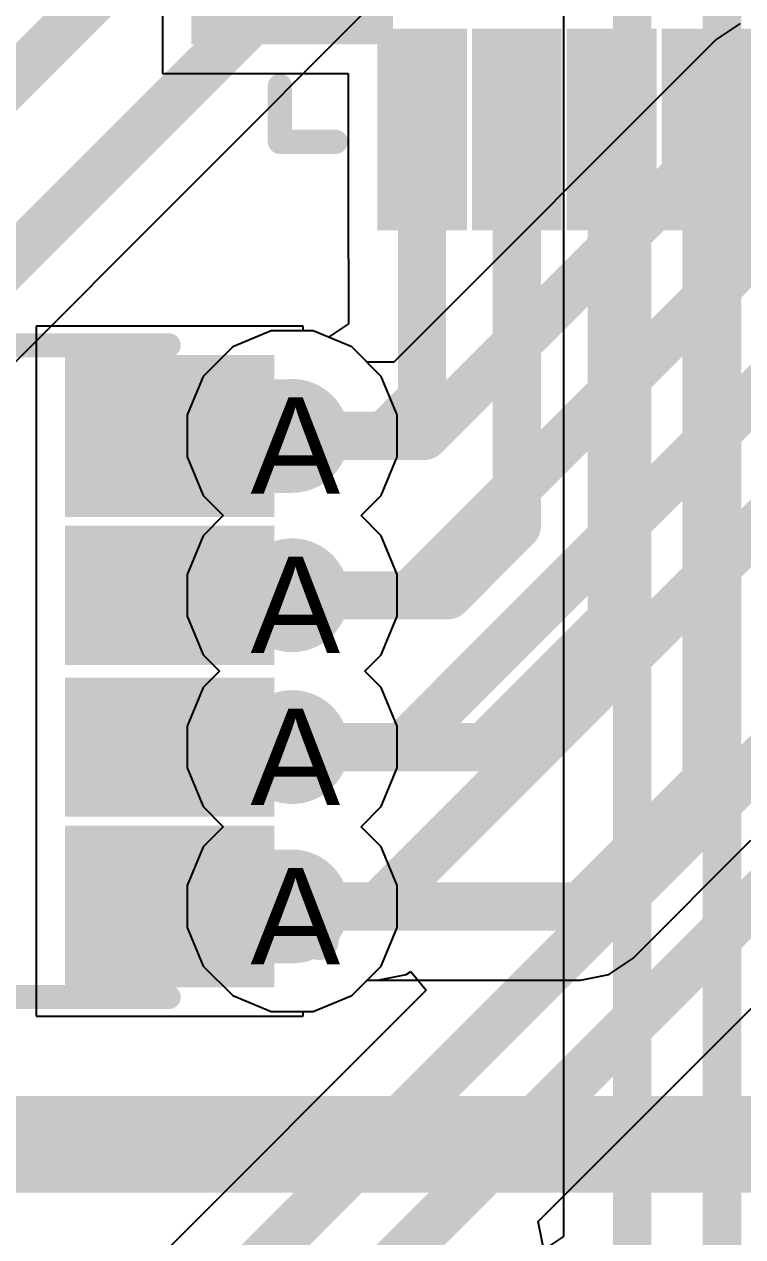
# Model space of a CAD drawing. Header units: inches. Extents: x 0 to 208, y 0 to 213.
# Drawn here: x 3.1795 to 3.3287, y 0.3884 to 0.64 of the extents above; entities that cross this region are included whole.
import ezdxf

# ---------------------------------------------------------------- set-up
doc = ezdxf.new("R2010")
doc.units = ezdxf.units.IN
doc.header["$MEASUREMENT"] = 0
for name, color, linetype in [('Bottom Layer', 5, 'Continuous'), ('Drill Drawing', 1, 'Continuous'), ('L2_GND1', 16, 'Continuous'), ('L3_SIG1', 76, 'Continuous'), ('L4_PWR', 90, 'Continuous'), ('L5_GND2', 156, 'Continuous'), ('L6_SIG2', 130, 'Continuous'), ('L7_GND3', 216, 'Continuous'), ('Top Layer', 1, 'Continuous'), ('Top Overlay', 2, 'Continuous'), ('Top Paste', 8, 'Continuous'), ('Top Solder', 216, 'Continuous'), ('Via Holes', 16, 'Continuous')]:
    doc.layers.add(name, color=color, linetype=linetype)
doc.styles.add('Arial', font='', dxfattribs={"height": 0.2})
doc.styles.get('Arial').set_extended_font_data('Arial')

# ---------------------------------------------------------------- blocks, each defined once
blk = doc.blocks.new('YC164_FR_0710KL_28')
at = {"layer": 'Top Layer'}
for points in [[(-0.01771675, 0.0127958), (0.01771635, 0.0127958), (0.01771635, -0.0127948), (-0.01771675, -0.0127948)], [(0.08740235, -0.0127948), (0.05196925, -0.0127948), (0.05196925, 0.0127958), (0.08740235, 0.0127958)], [(-0.01771675, -0.02263845), (0.01771635, -0.02263845), (0.01771635, -0.04350455), (-0.01771675, -0.04350455)], [(0.08740235, -0.04350455), (0.05196925, -0.04350455), (0.05196925, -0.02263845), (0.08740235, -0.02263845)], [(-0.01771675, -0.05413445), (0.01771635, -0.05413445), (0.01771635, -0.07500055), (-0.01771675, -0.07500055)], [(0.08740235, -0.07500055), (0.05196925, -0.07500055), (0.05196925, -0.05413445), (0.08740235, -0.05413445)], [(-0.01771675, -0.0848422), (0.01771635, -0.0848422), (0.01771635, -0.1104328), (-0.01771675, -0.1104328)], [(0.08740235, -0.1104328), (0.05196925, -0.1104328), (0.05196925, -0.0848422), (0.08740235, -0.0848422)]]:
    blk.add_hatch(color=1, dxfattribs=at).paths.add_polyline_path(points)
at = {"layer": 'Top Paste'}
for points in [[(-0.01771675, 0.0127958), (0.01771635, 0.0127958), (0.01771635, -0.0127948), (-0.01771675, -0.0127948)], [(0.08740235, -0.0127948), (0.05196925, -0.0127948), (0.05196925, 0.0127958), (0.08740235, 0.0127958)], [(-0.01771675, -0.02263845), (0.01771635, -0.02263845), (0.01771635, -0.04350455), (-0.01771675, -0.04350455)], [(0.08740235, -0.04350455), (0.05196925, -0.04350455), (0.05196925, -0.02263845), (0.08740235, -0.02263845)], [(-0.01771675, -0.05413445), (0.01771635, -0.05413445), (0.01771635, -0.07500055), (-0.01771675, -0.07500055)], [(0.08740235, -0.07500055), (0.05196925, -0.07500055), (0.05196925, -0.05413445), (0.08740235, -0.05413445)], [(-0.01771675, -0.0848422), (0.01771635, -0.0848422), (0.01771635, -0.1104328), (-0.01771675, -0.1104328)], [(0.08740235, -0.1104328), (0.05196925, -0.1104328), (0.05196925, -0.0848422), (0.08740235, -0.0848422)]]:
    blk.add_hatch(color=8, dxfattribs=at).paths.add_polyline_path(points)
at = {"layer": 'Top Solder'}
for points in [[(-0.02171675, 0.0167958), (0.02171635, 0.0167958), (0.02171635, -0.0167948), (-0.02171675, -0.0167948)], [(0.09140235, -0.0167948), (0.04796925, -0.0167948), (0.04796925, 0.0167958), (0.09140235, 0.0167958)], [(-0.02171675, -0.01863845), (0.02171635, -0.01863845), (0.02171635, -0.04750455), (-0.02171675, -0.04750455)], [(0.09140235, -0.04750455), (0.04796925, -0.04750455), (0.04796925, -0.01863845), (0.09140235, -0.01863845)], [(-0.02171675, -0.05013445), (0.02171635, -0.05013445), (0.02171635, -0.07900055), (-0.02171675, -0.07900055)], [(0.09140235, -0.07900055), (0.04796925, -0.07900055), (0.04796925, -0.05013445), (0.09140235, -0.05013445)], [(-0.02171675, -0.0808422), (0.02171635, -0.0808422), (0.02171635, -0.1144328), (-0.02171675, -0.1144328)], [(0.09140235, -0.1144328), (0.04796925, -0.1144328), (0.04796925, -0.0808422), (0.09140235, -0.0808422)]]:
    blk.add_hatch(color=216, dxfattribs=at).paths.add_polyline_path(points)
at = {"layer": 'Top Overlay'}
for points in [[(0.0694878, 0.0188025, 0.005, 0.005, 0), (0.0001978, 0.0188025, 0.005, 0.005, 0)], [(-0.0251582, 0.0011805, 0.007874, 0.007874, 0), (-0.0311582, 0.0071805, 0.007874, 0.007874, 0)], [(-0.0311582, 0.0071805, 0.007874, 0.007874, 0), (-0.0311582, -0.0048195, 0.007874, 0.007874, 0)], [(-0.0251582, 0.0011805, 0.007874, 0.007874, 0), (-0.0311582, -0.0048195, 0.007874, 0.007874, 0)], [(0.0694878, -0.1164415, 0.005, 0.005, 0), (0.0001978, -0.1164415, 0.005, 0.005, 0)]]:
    blk.add_lwpolyline(points, format="xyseb", dxfattribs=at)
for points in [[(-0.0010522, 0.0188025, 0.0025, 0.0025, 1), (0.0014478, 0.0188025, 0.0025, 0.0025, 1)], [(0.0682378, 0.0188025, 0.0025, 0.0025, 1), (0.0707378, 0.0188025, 0.0025, 0.0025, 1)], [(-0.0331267, 0.0071805, 0.003937, 0.003937, 1), (-0.0291897, 0.0071805, 0.003937, 0.003937, 1)], [(-0.0331267, 0.0071805, 0.003937, 0.003937, 1), (-0.0291897, 0.0071805, 0.003937, 0.003937, 1)], [(-0.0271267, 0.0011805, 0.003937, 0.003937, 1), (-0.0231897, 0.0011805, 0.003937, 0.003937, 1)], [(-0.0271267, 0.0011805, 0.003937, 0.003937, 1), (-0.0231897, 0.0011805, 0.003937, 0.003937, 1)], [(-0.0331267, -0.0048195, 0.003937, 0.003937, 1), (-0.0291897, -0.0048195, 0.003937, 0.003937, 1)], [(-0.0331267, -0.0048195, 0.003937, 0.003937, 1), (-0.0291897, -0.0048195, 0.003937, 0.003937, 1)], [(-0.0010522, -0.1164415, 0.0025, 0.0025, 1), (0.0014478, -0.1164415, 0.0025, 0.0025, 1)], [(0.0682378, -0.1164415, 0.0025, 0.0025, 1), (0.0707378, -0.1164415, 0.0025, 0.0025, 1)]]:
    blk.add_lwpolyline(points, format="xyseb", close=True, dxfattribs=at)
blk = doc.blocks.new('32_UQFN__5_5__366')
at = {"layer": 'Top Layer'}
for points in [[(-0.07421255, 0.07893755), (-0.07421255, 0.11279585), (-0.06358265, 0.11279585), (-0.06358265, 0.07893755)], [(-0.05452855, 0.07893755), (-0.05452855, 0.11279585), (-0.04389865, 0.11279585), (-0.04389865, 0.07893755)], [(-0.03484255, 0.07893755), (-0.03484255, 0.11279585), (-0.02421265, 0.11279585), (-0.02421265, 0.07893755)], [(-0.01515855, 0.07893755), (-0.01515855, 0.11279585), (-0.00452865, 0.11279585), (-0.00452865, 0.07893755)], [(0.00452745, 0.07893755), (0.004527450000000001, 0.11279585), (0.01515735, 0.11279585), (0.01515735, 0.07893755)], [(0.02421145, 0.07893755), (0.02421145, 0.11279585), (0.03484135, 0.11279585), (0.03484135, 0.07893755)], [(0.04389745, 0.07893755), (0.04389745, 0.11279585), (0.05452735, 0.11279585), (0.05452735, 0.07893755)], [(0.06358145, 0.07893755), (0.06358145, 0.11279585), (0.07421135, 0.11279585), (0.07421135, 0.07893755)], [(-0.11279475, 0.07421365), (-0.07893645, 0.07421365), (-0.07893645, 0.06358375), (-0.11279475, 0.06358375)], [(0.07893725, 0.07421365), (0.11279555, 0.07421365), (0.11279555, 0.06358375), (0.07893725, 0.06358375)], [(-0.06200745, 0.06200855), (0.06200825, 0.06200855), (0.06200825, -0.06200715), (-0.06200745, -0.06200715)], [(-0.11279475, 0.05452765), (-0.07893645, 0.05452765), (-0.07893645, 0.04389775), (-0.11279475, 0.04389775)], [(0.07893725, 0.05452765), (0.11279555, 0.05452765), (0.11279555, 0.04389775), (0.07893725, 0.04389775)], [(-0.11279475, 0.03484365), (-0.07893645, 0.03484365), (-0.07893645, 0.02421375), (-0.11279475, 0.02421375)], [(0.07893725, 0.03484365), (0.11279555, 0.03484365), (0.11279555, 0.02421375), (0.07893725, 0.02421375)], [(-0.11279475, 0.01515765), (-0.07893645, 0.01515765), (-0.07893645, 0.00452775), (-0.11279475, 0.00452775)], [(0.07893725, 0.01515765), (0.11279555, 0.01515765), (0.11279555, 0.00452775), (0.07893725, 0.00452775)], [(-0.11279475, -0.00452635), (-0.07893645, -0.00452635), (-0.07893645, -0.01515625), (-0.11279475, -0.01515625)], [(0.07893725, -0.00452635), (0.11279555, -0.00452635), (0.11279555, -0.01515625), (0.07893725, -0.01515625)], [(-0.11279475, -0.02421235), (-0.07893645, -0.02421235), (-0.07893645, -0.03484225), (-0.11279475, -0.03484225)], [(0.07893725, -0.02421235), (0.11279555, -0.02421235), (0.11279555, -0.03484225), (0.07893725, -0.03484225)], [(-0.11279475, -0.04389635), (-0.07893645, -0.04389635), (-0.07893645, -0.05452625), (-0.11279475, -0.05452625)], [(0.07893725, -0.04389635), (0.11279555, -0.04389635), (0.11279555, -0.05452625), (0.07893725, -0.05452625)], [(-0.11279475, -0.06358235), (-0.07893645, -0.06358235), (-0.07893645, -0.07421225), (-0.11279475, -0.07421225)], [(0.07893725, -0.06358235), (0.11279555, -0.06358235), (0.11279555, -0.07421225), (0.07893725, -0.07421225)], [(-0.07421255, -0.11279445), (-0.07421255, -0.07893615), (-0.06358265, -0.07893615), (-0.06358265, -0.11279445)], [(-0.05452855, -0.11279445), (-0.05452855, -0.07893615), (-0.04389865, -0.07893615), (-0.04389865, -0.11279445)], [(-0.03484255, -0.11279445), (-0.03484255, -0.07893615), (-0.02421265, -0.07893615), (-0.02421265, -0.11279445)], [(-0.01515855, -0.11279445), (-0.01515855, -0.07893615), (-0.00452865, -0.07893615), (-0.00452865, -0.11279445)], [(0.00452745, -0.11279445), (0.004527450000000001, -0.07893615), (0.01515735, -0.07893615), (0.01515735, -0.11279445)], [(0.02421145, -0.11279445), (0.02421145, -0.07893615), (0.03484135, -0.07893615), (0.03484135, -0.11279445)], [(0.04389745, -0.11279445), (0.04389745, -0.07893615), (0.05452735, -0.07893615), (0.05452735, -0.11279445)], [(0.06358145, -0.11279445), (0.06358145, -0.07893615), (0.07421135, -0.07893615), (0.07421135, -0.11279445)]]:
    blk.add_hatch(color=1, dxfattribs=at).paths.add_polyline_path(points)
at = {"layer": 'Top Paste'}
for points in [[(-0.07421255, 0.07893755), (-0.07421255, 0.11279585), (-0.06358265, 0.11279585), (-0.06358265, 0.07893755)], [(-0.05452855, 0.07893755), (-0.05452855, 0.11279585), (-0.04389865, 0.11279585), (-0.04389865, 0.07893755)], [(-0.03484255, 0.07893755), (-0.03484255, 0.11279585), (-0.02421265, 0.11279585), (-0.02421265, 0.07893755)], [(-0.01515855, 0.07893755), (-0.01515855, 0.11279585), (-0.00452865, 0.11279585), (-0.00452865, 0.07893755)], [(0.00452745, 0.07893755), (0.004527450000000001, 0.11279585), (0.01515735, 0.11279585), (0.01515735, 0.07893755)], [(0.02421145, 0.07893755), (0.02421145, 0.11279585), (0.03484135, 0.11279585), (0.03484135, 0.07893755)], [(0.04389745, 0.07893755), (0.04389745, 0.11279585), (0.05452735, 0.11279585), (0.05452735, 0.07893755)], [(0.06358145, 0.07893755), (0.06358145, 0.11279585), (0.07421135, 0.11279585), (0.07421135, 0.07893755)], [(-0.11279475, 0.07421365), (-0.07893645, 0.07421365), (-0.07893645, 0.06358375), (-0.11279475, 0.06358375)], [(0.07893725, 0.07421365), (0.11279555, 0.07421365), (0.11279555, 0.06358375), (0.07893725, 0.06358375)], [(-0.11279475, 0.05452765), (-0.07893645, 0.05452765), (-0.07893645, 0.04389775), (-0.11279475, 0.04389775)], [(0.07893725, 0.05452765), (0.11279555, 0.05452765), (0.11279555, 0.04389775), (0.07893725, 0.04389775)], [(-0.11279475, 0.03484365), (-0.07893645, 0.03484365), (-0.07893645, 0.02421375), (-0.11279475, 0.02421375)], [(0.07893725, 0.03484365), (0.11279555, 0.03484365), (0.11279555, 0.02421375), (0.07893725, 0.02421375)], [(-0.11279475, 0.01515765), (-0.07893645, 0.01515765), (-0.07893645, 0.00452775), (-0.11279475, 0.00452775)], [(0.07893725, 0.01515765), (0.11279555, 0.01515765), (0.11279555, 0.00452775), (0.07893725, 0.00452775)], [(-0.11279475, -0.00452635), (-0.07893645, -0.00452635), (-0.07893645, -0.01515625), (-0.11279475, -0.01515625)], [(0.07893725, -0.00452635), (0.11279555, -0.00452635), (0.11279555, -0.01515625), (0.07893725, -0.01515625)], [(-0.11279475, -0.02421235), (-0.07893645, -0.02421235), (-0.07893645, -0.03484225), (-0.11279475, -0.03484225)], [(0.07893725, -0.02421235), (0.11279555, -0.02421235), (0.11279555, -0.03484225), (0.07893725, -0.03484225)], [(-0.11279475, -0.04389635), (-0.07893645, -0.04389635), (-0.07893645, -0.05452625), (-0.11279475, -0.05452625)], [(0.07893725, -0.04389635), (0.11279555, -0.04389635), (0.11279555, -0.05452625), (0.07893725, -0.05452625)], [(-0.11279475, -0.06358235), (-0.07893645, -0.06358235), (-0.07893645, -0.07421225), (-0.11279475, -0.07421225)], [(0.07893725, -0.06358235), (0.11279555, -0.06358235), (0.11279555, -0.07421225), (0.07893725, -0.07421225)], [(-0.07421255, -0.11279445), (-0.07421255, -0.07893615), (-0.06358265, -0.07893615), (-0.06358265, -0.11279445)], [(-0.05452855, -0.11279445), (-0.05452855, -0.07893615), (-0.04389865, -0.07893615), (-0.04389865, -0.11279445)], [(-0.03484255, -0.11279445), (-0.03484255, -0.07893615), (-0.02421265, -0.07893615), (-0.02421265, -0.11279445)], [(-0.01515855, -0.11279445), (-0.01515855, -0.07893615), (-0.00452865, -0.07893615), (-0.00452865, -0.11279445)], [(0.00452745, -0.11279445), (0.004527450000000001, -0.07893615), (0.01515735, -0.07893615), (0.01515735, -0.11279445)], [(0.02421145, -0.11279445), (0.02421145, -0.07893615), (0.03484135, -0.07893615), (0.03484135, -0.11279445)], [(0.04389745, -0.11279445), (0.04389745, -0.07893615), (0.05452735, -0.07893615), (0.05452735, -0.11279445)], [(0.06358145, -0.11279445), (0.06358145, -0.07893615), (0.07421135, -0.07893615), (0.07421135, -0.11279445)]]:
    blk.add_hatch(color=8, dxfattribs=at).paths.add_polyline_path(points)
at = {"layer": 'Top Solder'}
for points in [[(-0.07821255, 0.07493755), (-0.07821255, 0.11679585), (-0.05958265, 0.11679585), (-0.05958265, 0.07493755)], [(-0.05852855, 0.07493755), (-0.05852855, 0.11679585), (-0.03989865, 0.11679585), (-0.03989865, 0.07493755)], [(-0.03884255, 0.07493755), (-0.03884255, 0.11679585), (-0.02021265, 0.11679585), (-0.02021265, 0.07493755)], [(-0.01915855, 0.07493755), (-0.01915855, 0.11679585), (-0.0005286499999999986, 0.11679585), (-0.0005286500000000015, 0.07493755)], [(0.0005274499999999985, 0.07493755), (0.0005274500000000015, 0.11679585), (0.01915735, 0.11679585), (0.01915735, 0.07493755)], [(0.02021145, 0.07493755), (0.02021145, 0.11679585), (0.03884135, 0.11679585), (0.03884135, 0.07493755)], [(0.03989745, 0.07493755), (0.03989745, 0.11679585), (0.05852735, 0.11679585), (0.05852735, 0.07493755)], [(0.05958145, 0.07493755), (0.05958145, 0.11679585), (0.07821135, 0.11679585), (0.07821135, 0.07493755)], [(-0.11679475, 0.07821365), (-0.07493645, 0.07821365), (-0.07493645, 0.05958375), (-0.11679475, 0.05958375)], [(0.07493725, 0.07821365), (0.11679555, 0.07821365), (0.11679555, 0.05958375), (0.07493725, 0.05958375)], [(-0.06600745, 0.06600855), (0.06600825, 0.06600855), (0.06600825, -0.06600715), (-0.06600745, -0.06600715)], [(-0.11679475, 0.05852765), (-0.07493645, 0.05852765), (-0.07493645, 0.03989775), (-0.11679475, 0.03989775)], [(0.07493725, 0.05852765), (0.11679555, 0.05852765), (0.11679555, 0.03989775), (0.07493725, 0.03989775)], [(-0.11679475, 0.03884365), (-0.07493645, 0.03884365), (-0.07493645, 0.02021375), (-0.11679475, 0.02021375)], [(0.07493725, 0.03884365), (0.11679555, 0.03884365), (0.11679555, 0.02021375), (0.07493725, 0.02021375)], [(-0.11679475, 0.01915765), (-0.07493645, 0.01915765), (-0.07493645, 0.00052775), (-0.11679475, 0.00052775)], [(0.07493725, 0.01915765), (0.11679555, 0.01915765), (0.11679555, 0.00052775), (0.07493725, 0.00052775)], [(-0.11679475, -0.00052635), (-0.07493645, -0.00052635), (-0.07493645, -0.01915625), (-0.11679475, -0.01915625)], [(0.07493725, -0.00052635), (0.11679555, -0.00052635), (0.11679555, -0.01915625), (0.07493725, -0.01915625)], [(-0.11679475, -0.02021235), (-0.07493645, -0.02021235), (-0.07493645, -0.03884225), (-0.11679475, -0.03884225)], [(0.07493725, -0.02021235), (0.11679555, -0.02021235), (0.11679555, -0.03884225), (0.07493725, -0.03884225)], [(-0.11679475, -0.03989635), (-0.07493645, -0.03989635), (-0.07493645, -0.05852625), (-0.11679475, -0.05852625)], [(0.07493725, -0.03989635), (0.11679555, -0.03989635), (0.11679555, -0.05852625), (0.07493725, -0.05852625)], [(-0.11679475, -0.05958235), (-0.07493645, -0.05958235), (-0.07493645, -0.07821225), (-0.11679475, -0.07821225)], [(0.07493725, -0.05958235), (0.11679555, -0.05958235), (0.11679555, -0.07821225), (0.07493725, -0.07821225)], [(-0.07821255, -0.11679445), (-0.07821255, -0.07493615), (-0.05958265, -0.07493615), (-0.05958265, -0.11679445)], [(-0.05852855, -0.11679445), (-0.05852855, -0.07493615), (-0.03989865, -0.07493615), (-0.03989865, -0.11679445)], [(-0.03884255, -0.11679445), (-0.03884255, -0.07493615), (-0.02021265, -0.07493615), (-0.02021265, -0.11679445)], [(-0.01915855, -0.11679445), (-0.01915855, -0.07493615), (-0.0005286499999999986, -0.07493615), (-0.0005286500000000015, -0.11679445)], [(0.0005274499999999985, -0.11679445), (0.0005274500000000015, -0.07493615), (0.01915735, -0.07493615), (0.01915735, -0.11679445)], [(0.02021145, -0.11679445), (0.02021145, -0.07493615), (0.03884135, -0.07493615), (0.03884135, -0.11679445)], [(0.03989745, -0.11679445), (0.03989745, -0.07493615), (0.05852735, -0.07493615), (0.05852735, -0.11679445)], [(0.05958145, -0.11679445), (0.05958145, -0.07493615), (0.07821135, -0.07493615), (0.07821135, -0.11679445)]]:
    blk.add_hatch(color=216, dxfattribs=at).paths.add_polyline_path(points)
at = {"layer": 'Top Overlay'}
for points in [[(-0.0984256, 0.0868107, 0.005, 0.005, 0), (-0.0984256, 0.0984247, 0.005, 0.005, 0)], [(-0.0984256, 0.0984247, 0.005, 0.005, 0), (-0.0868116, 0.0984247, 0.005, 0.005, 0)], [(0.0868104, 0.0984247, 0.005, 0.005, 0), (0.0984244, 0.0984247, 0.005, 0.005, 0)], [(0.0984244, 0.0868107, 0.005, 0.005, 0), (0.0984244, 0.0984247, 0.005, 0.005, 0)], [(-0.1248656, 0.0638987, 0.005, 0.005, 0), (-0.1248656, 0.0738987, 0.005, 0.005, 0)], [(-0.1248656, 0.0738987, 0.005, 0.005, 0), (-0.1198656, 0.0688987, 0.005, 0.005, 0)], [(-0.1248656, 0.0638987, 0.005, 0.005, 0), (-0.1198656, 0.0688987, 0.005, 0.005, 0)], [(-0.0984256, -0.0984253, 0.005, 0.005, 0), (-0.0984256, -0.0868113, 0.005, 0.005, 0)], [(0.0984244, -0.0984253, 0.005, 0.005, 0), (0.0984244, -0.0868113, 0.005, 0.005, 0)], [(-0.0984256, -0.0984253, 0.005, 0.005, 0), (-0.0868116, -0.0984253, 0.005, 0.005, 0)], [(0.0868104, -0.0984253, 0.005, 0.005, 0), (0.0984244, -0.0984253, 0.005, 0.005, 0)]]:
    blk.add_lwpolyline(points, format="xyseb", dxfattribs=at)
for points in [[(-0.0996756, 0.0984247, 0.0025, 0.0025, 1), (-0.0971756, 0.0984247, 0.0025, 0.0025, 1)], [(-0.0996756, 0.0984247, 0.0025, 0.0025, 1), (-0.0971756, 0.0984247, 0.0025, 0.0025, 1)], [(-0.0880616, 0.0984247, 0.0025, 0.0025, 1), (-0.0855616, 0.0984247, 0.0025, 0.0025, 1)], [(0.0855604, 0.0984247, 0.0025, 0.0025, 1), (0.0880604, 0.0984247, 0.0025, 0.0025, 1)], [(0.0971744, 0.0984247, 0.0025, 0.0025, 1), (0.0996744, 0.0984247, 0.0025, 0.0025, 1)], [(0.0971744, 0.0984247, 0.0025, 0.0025, 1), (0.0996744, 0.0984247, 0.0025, 0.0025, 1)], [(-0.0996756, 0.0868107, 0.0025, 0.0025, 1), (-0.0971756, 0.0868107, 0.0025, 0.0025, 1)], [(0.0971744, 0.0868107, 0.0025, 0.0025, 1), (0.0996744, 0.0868107, 0.0025, 0.0025, 1)], [(-0.1261156, 0.0738987, 0.0025, 0.0025, 1), (-0.1236156, 0.0738987, 0.0025, 0.0025, 1)], [(-0.1261156, 0.0738987, 0.0025, 0.0025, 1), (-0.1236156, 0.0738987, 0.0025, 0.0025, 1)], [(-0.1211156, 0.0688987, 0.0025, 0.0025, 1), (-0.1186156, 0.0688987, 0.0025, 0.0025, 1)], [(-0.1211156, 0.0688987, 0.0025, 0.0025, 1), (-0.1186156, 0.0688987, 0.0025, 0.0025, 1)], [(-0.1261156, 0.0638987, 0.0025, 0.0025, 1), (-0.1236156, 0.0638987, 0.0025, 0.0025, 1)], [(-0.1261156, 0.0638987, 0.0025, 0.0025, 1), (-0.1236156, 0.0638987, 0.0025, 0.0025, 1)], [(-0.0996756, -0.0868113, 0.0025, 0.0025, 1), (-0.0971756, -0.0868113, 0.0025, 0.0025, 1)], [(0.0971744, -0.0868113, 0.0025, 0.0025, 1), (0.0996744, -0.0868113, 0.0025, 0.0025, 1)], [(-0.0996756, -0.0984253, 0.0025, 0.0025, 1), (-0.0971756, -0.0984253, 0.0025, 0.0025, 1)], [(-0.0996756, -0.0984253, 0.0025, 0.0025, 1), (-0.0971756, -0.0984253, 0.0025, 0.0025, 1)], [(-0.0880616, -0.0984253, 0.0025, 0.0025, 1), (-0.0855616, -0.0984253, 0.0025, 0.0025, 1)], [(0.0855604, -0.0984253, 0.0025, 0.0025, 1), (0.0880604, -0.0984253, 0.0025, 0.0025, 1)], [(0.0971744, -0.0984253, 0.0025, 0.0025, 1), (0.0996744, -0.0984253, 0.0025, 0.0025, 1)], [(0.0971744, -0.0984253, 0.0025, 0.0025, 1), (0.0996744, -0.0984253, 0.0025, 0.0025, 1)]]:
    blk.add_lwpolyline(points, format="xyseb", close=True, dxfattribs=at)

msp = doc.modelspace()

# ---------------------------------------------------------------- hatches: boundary and pattern name
at = {"layer": 'Bottom Layer'}
h = msp.add_hatch(color=5, dxfattribs=at)
edge = h.paths.add_edge_path()
edge.add_arc((3.2351258, 0.5545662), 0.011811, 0, 360)
h = msp.add_hatch(color=5, dxfattribs=at)
edge = h.paths.add_edge_path()
edge.add_arc((3.2351258, 0.5214962), 0.011811, 0, 360)
h = msp.add_hatch(color=5, dxfattribs=at)
edge = h.paths.add_edge_path()
edge.add_arc((3.2351258, 0.4900002), 0.011811, 0, 360)
h = msp.add_hatch(color=5, dxfattribs=at)
edge = h.paths.add_edge_path()
edge.add_arc((3.2351258, 0.4569282), 0.011811, 0, 360)
at = {"layer": 'L2_GND1'}
h = msp.add_hatch(color=16, dxfattribs=at)
edge = h.paths.add_edge_path()
edge.add_arc((3.2351258, 0.5545662), 0.011811, 0, 360)
h = msp.add_hatch(color=16, dxfattribs=at)
edge = h.paths.add_edge_path()
edge.add_arc((3.2351258, 0.5214962), 0.011811, 0, 360)
h = msp.add_hatch(color=16, dxfattribs=at)
edge = h.paths.add_edge_path()
edge.add_arc((3.2351258, 0.4900002), 0.011811, 0, 360)
h = msp.add_hatch(color=16, dxfattribs=at)
edge = h.paths.add_edge_path()
edge.add_arc((3.2351258, 0.4569282), 0.011811, 0, 360)
at = {"layer": 'L3_SIG1'}
h = msp.add_hatch(color=76, dxfattribs=at)
edge = h.paths.add_edge_path()
edge.add_arc((3.2351258, 0.5545662), 0.011811, 0, 360)
h = msp.add_hatch(color=76, dxfattribs=at)
edge = h.paths.add_edge_path()
edge.add_arc((3.2351258, 0.5214962), 0.011811, 0, 360)
h = msp.add_hatch(color=76, dxfattribs=at)
edge = h.paths.add_edge_path()
edge.add_arc((3.2351258, 0.4900002), 0.011811, 0, 360)
h = msp.add_hatch(color=76, dxfattribs=at)
edge = h.paths.add_edge_path()
edge.add_arc((3.2351258, 0.4569282), 0.011811, 0, 360)
at = {"layer": 'L4_PWR'}
h = msp.add_hatch(color=90, dxfattribs=at)
edge = h.paths.add_edge_path()
edge.add_arc((3.2351258, 0.5545662), 0.011811, 0, 360)
h = msp.add_hatch(color=90, dxfattribs=at)
edge = h.paths.add_edge_path()
edge.add_arc((3.2351258, 0.5214962), 0.011811, 0, 360)
h = msp.add_hatch(color=90, dxfattribs=at)
edge = h.paths.add_edge_path()
edge.add_arc((3.2351258, 0.4900002), 0.011811, 0, 360)
h = msp.add_hatch(color=90, dxfattribs=at)
edge = h.paths.add_edge_path()
edge.add_arc((3.2351258, 0.4569282), 0.011811, 0, 360)
at = {"layer": 'L5_GND2'}
h = msp.add_hatch(color=156, dxfattribs=at)
edge = h.paths.add_edge_path()
edge.add_arc((3.2351258, 0.5545662), 0.011811, 0, 360)
h = msp.add_hatch(color=156, dxfattribs=at)
edge = h.paths.add_edge_path()
edge.add_arc((3.2351258, 0.5214962), 0.011811, 0, 360)
h = msp.add_hatch(color=156, dxfattribs=at)
edge = h.paths.add_edge_path()
edge.add_arc((3.2351258, 0.4900002), 0.011811, 0, 360)
h = msp.add_hatch(color=156, dxfattribs=at)
edge = h.paths.add_edge_path()
edge.add_arc((3.2351258, 0.4569282), 0.011811, 0, 360)
at = {"layer": 'L6_SIG2'}
h = msp.add_hatch(color=130, dxfattribs=at)
edge = h.paths.add_edge_path()
edge.add_arc((3.2351258, 0.5545662), 0.011811, 0, 360)
h = msp.add_hatch(color=130, dxfattribs=at)
edge = h.paths.add_edge_path()
edge.add_arc((3.2351258, 0.5214962), 0.011811, 0, 360)
h = msp.add_hatch(color=130, dxfattribs=at)
edge = h.paths.add_edge_path()
edge.add_arc((3.2351258, 0.4900002), 0.011811, 0, 360)
h = msp.add_hatch(color=130, dxfattribs=at)
edge = h.paths.add_edge_path()
edge.add_arc((3.2351258, 0.4569282), 0.011811, 0, 360)
at = {"layer": 'L7_GND3'}
h = msp.add_hatch(color=216, dxfattribs=at)
edge = h.paths.add_edge_path()
edge.add_arc((3.2351258, 0.5545662), 0.011811, 0, 360)
h = msp.add_hatch(color=216, dxfattribs=at)
edge = h.paths.add_edge_path()
edge.add_arc((3.2351258, 0.5214962), 0.011811, 0, 360)
h = msp.add_hatch(color=216, dxfattribs=at)
edge = h.paths.add_edge_path()
edge.add_arc((3.2351258, 0.4900002), 0.011811, 0, 360)
h = msp.add_hatch(color=216, dxfattribs=at)
edge = h.paths.add_edge_path()
edge.add_arc((3.2351258, 0.4569282), 0.011811, 0, 360)
at = {"layer": 'Top Layer'}
for points in [[(3.2096878, 0.5663302), (3.2096878, 0.5427482), (3.2351258, 0.5427482), (3.2351258, 0.5663302)], [(3.2113888, 0.5319292), (3.2113888, 0.5110632), (3.2368288, 0.5110632), (3.2368288, 0.5319292)], [(3.2113888, 0.5004332), (3.2113888, 0.4795672), (3.2368288, 0.4795672), (3.2368288, 0.5004332)], [(3.2096848, 0.4686932), (3.2096848, 0.4451112), (3.2351248, 0.4451112), (3.2351248, 0.4686932)]]:
    msp.add_hatch(color=1, dxfattribs=at).paths.add_polyline_path(points)
h = msp.add_hatch(color=1, dxfattribs=at)
edge = h.paths.add_edge_path()
edge.add_arc((3.2351258, 0.5545662), 0.011811, 0, 360)
h = msp.add_hatch(color=1, dxfattribs=at)
edge = h.paths.add_edge_path()
edge.add_arc((3.2351258, 0.5214962), 0.011811, 0, 360)
h = msp.add_hatch(color=1, dxfattribs=at)
edge = h.paths.add_edge_path()
edge.add_arc((3.2351258, 0.4900002), 0.011811, 0, 360)
h = msp.add_hatch(color=1, dxfattribs=at)
edge = h.paths.add_edge_path()
edge.add_arc((3.2351258, 0.4569282), 0.011811, 0, 360)
at = {"layer": 'Via Holes'}
h = msp.add_hatch(color=7, dxfattribs=at)
edge = h.paths.add_edge_path()
edge.add_arc((3.2351258, 0.5545662), 0.0059055, 0, 360)
h = msp.add_hatch(color=7, dxfattribs=at)
edge = h.paths.add_edge_path()
edge.add_arc((3.2351258, 0.5214962), 0.0059055, 0, 360)
h = msp.add_hatch(color=7, dxfattribs=at)
edge = h.paths.add_edge_path()
edge.add_arc((3.2351258, 0.4900002), 0.0059055, 0, 360)
h = msp.add_hatch(color=7, dxfattribs=at)
edge = h.paths.add_edge_path()
edge.add_arc((3.2351258, 0.4569282), 0.0059055, 0, 360)

# ---------------------------------------------------------------- linework, layer by layer
at = {"layer": 'Bottom Layer'}
for p, q in [((3.2307873, 0.5763772), (3.2227709, 0.5730567)), ((3.2394643, 0.5763772), (3.2307873, 0.5763772)), ((3.2474807, 0.5730567), (3.2394643, 0.5763772)), ((3.2227709, 0.5730567), (3.2166353, 0.5669211)), ((3.2536163, 0.5669211), (3.2474807, 0.5730567)), ((3.2166353, 0.5669211), (3.2133148, 0.5589047)), ((3.2569368, 0.5589047), (3.2536163, 0.5669211)), ((3.2133148, 0.5589047), (3.2133148, 0.5502277)), ((3.2569368, 0.5502277), (3.2569368, 0.5589047)), ((3.2133148, 0.5502277), (3.2166353, 0.5422113)), ((3.2536163, 0.5422113), (3.2569368, 0.5502277)), ((3.2166353, 0.5422113), (3.2208154, 0.5380312)), ((3.2494362, 0.5380312), (3.2536163, 0.5422113)), ((3.2208154, 0.5380312), (3.2166353, 0.5338511)), ((3.2536163, 0.5338511), (3.2494362, 0.5380312)), ((3.2166353, 0.5338511), (3.2133148, 0.5258347)), ((3.2569368, 0.5258347), (3.2536163, 0.5338511)), ((3.2133148, 0.5258347), (3.2133148, 0.5171577)), ((3.2569368, 0.5171577), (3.2569368, 0.5258347)), ((3.2133148, 0.5171577), (3.2166353, 0.5091413)), ((3.2536163, 0.5091413), (3.2569368, 0.5171577)), ((3.2166353, 0.5091413), (3.2200284, 0.5057482)), ((3.2502232, 0.5057482), (3.2536163, 0.5091413)), ((3.2200284, 0.5057482), (3.2166353, 0.5023551)), ((3.2536163, 0.5023551), (3.2502232, 0.5057482)), ((3.2166353, 0.5023551), (3.2133148, 0.4943387)), ((3.2569368, 0.4943387), (3.2536163, 0.5023551)), ((3.2133148, 0.4943387), (3.2133148, 0.4856617)), ((3.2569368, 0.4856617), (3.2569368, 0.4943387)), ((3.2133148, 0.4856617), (3.2166353, 0.4776453)), ((3.2536163, 0.4776453), (3.2569368, 0.4856617)), ((3.2166353, 0.4776453), (3.2208164, 0.4734642)), ((3.2494352, 0.4734642), (3.2536163, 0.4776453)), ((3.2208164, 0.4734642), (3.2166353, 0.4692831)), ((3.2536163, 0.4692831), (3.2494352, 0.4734642)), ((3.2166353, 0.4692831), (3.2133148, 0.4612667)), ((3.2569368, 0.4612667), (3.2536163, 0.4692831)), ((3.2133148, 0.4612667), (3.2133148, 0.4525897)), ((3.2569368, 0.4525897), (3.2569368, 0.4612667)), ((3.2133148, 0.4525897), (3.2166353, 0.4445733)), ((3.2536163, 0.4445733), (3.2569368, 0.4525897)), ((3.2166353, 0.4445733), (3.2227709, 0.4384377)), ((3.2474807, 0.4384377), (3.2536163, 0.4445733)), ((3.2227709, 0.4384377), (3.2307873, 0.4351172)), ((3.2394643, 0.4351172), (3.2474807, 0.4384377)), ((3.2307873, 0.4351172), (3.2394643, 0.4351172))]:
    msp.add_line(p, q, dxfattribs=at)
at = {"layer": 'L2_GND1'}
for p, q in [((3.2307873, 0.5763772), (3.2227709, 0.5730567)), ((3.2394643, 0.5763772), (3.2307873, 0.5763772)), ((3.2474807, 0.5730567), (3.2394643, 0.5763772)), ((3.2227709, 0.5730567), (3.2166353, 0.5669211)), ((3.2536163, 0.5669211), (3.2474807, 0.5730567)), ((3.2166353, 0.5669211), (3.2133148, 0.5589047)), ((3.2569368, 0.5589047), (3.2536163, 0.5669211)), ((3.2133148, 0.5589047), (3.2133148, 0.5502277)), ((3.2569368, 0.5502277), (3.2569368, 0.5589047)), ((3.2133148, 0.5502277), (3.2166353, 0.5422113)), ((3.2536163, 0.5422113), (3.2569368, 0.5502277)), ((3.2166353, 0.5422113), (3.2208154, 0.5380312)), ((3.2494362, 0.5380312), (3.2536163, 0.5422113)), ((3.2208154, 0.5380312), (3.2166353, 0.5338511)), ((3.2536163, 0.5338511), (3.2494362, 0.5380312)), ((3.2166353, 0.5338511), (3.2133148, 0.5258347)), ((3.2569368, 0.5258347), (3.2536163, 0.5338511)), ((3.2133148, 0.5258347), (3.2133148, 0.5171577)), ((3.2569368, 0.5171577), (3.2569368, 0.5258347)), ((3.2133148, 0.5171577), (3.2166353, 0.5091413)), ((3.2536163, 0.5091413), (3.2569368, 0.5171577)), ((3.2166353, 0.5091413), (3.2200284, 0.5057482)), ((3.2502232, 0.5057482), (3.2536163, 0.5091413)), ((3.2200284, 0.5057482), (3.2166353, 0.5023551)), ((3.2536163, 0.5023551), (3.2502232, 0.5057482)), ((3.2166353, 0.5023551), (3.2133148, 0.4943387)), ((3.2569368, 0.4943387), (3.2536163, 0.5023551)), ((3.2133148, 0.4943387), (3.2133148, 0.4856617)), ((3.2569368, 0.4856617), (3.2569368, 0.4943387)), ((3.2133148, 0.4856617), (3.2166353, 0.4776453)), ((3.2536163, 0.4776453), (3.2569368, 0.4856617)), ((3.2166353, 0.4776453), (3.2208164, 0.4734642)), ((3.2494352, 0.4734642), (3.2536163, 0.4776453)), ((3.2208164, 0.4734642), (3.2166353, 0.4692831)), ((3.2536163, 0.4692831), (3.2494352, 0.4734642)), ((3.2166353, 0.4692831), (3.2133148, 0.4612667)), ((3.2569368, 0.4612667), (3.2536163, 0.4692831)), ((3.2133148, 0.4612667), (3.2133148, 0.4525897)), ((3.2569368, 0.4525897), (3.2569368, 0.4612667)), ((3.2133148, 0.4525897), (3.2166353, 0.4445733)), ((3.2536163, 0.4445733), (3.2569368, 0.4525897)), ((3.2166353, 0.4445733), (3.2227709, 0.4384377)), ((3.2474807, 0.4384377), (3.2536163, 0.4445733)), ((3.2227709, 0.4384377), (3.2307873, 0.4351172)), ((3.2394643, 0.4351172), (3.2474807, 0.4384377)), ((3.2307873, 0.4351172), (3.2394643, 0.4351172))]:
    msp.add_line(p, q, dxfattribs=at)
at = {"layer": 'L3_SIG1'}
for p, q in [((3.2914575, 0.6748935), (3.2914575, 0.3884694)), ((3.2307873, 0.5763772), (3.2227709, 0.5730567)), ((3.2394643, 0.5763772), (3.2307873, 0.5763772)), ((3.2474807, 0.5730567), (3.2394643, 0.5763772)), ((3.2227709, 0.5730567), (3.2166353, 0.5669211)), ((3.2536163, 0.5669211), (3.2474807, 0.5730567)), ((3.2166353, 0.5669211), (3.2133148, 0.5589047)), ((3.2569368, 0.5589047), (3.2536163, 0.5669211)), ((3.2133148, 0.5589047), (3.2133148, 0.5502277)), ((3.2569368, 0.5502277), (3.2569368, 0.5589047)), ((3.2133148, 0.5502277), (3.2166353, 0.5422113)), ((3.2536163, 0.5422113), (3.2569368, 0.5502277)), ((3.2166353, 0.5422113), (3.2208154, 0.5380312)), ((3.2494362, 0.5380312), (3.2536163, 0.5422113)), ((3.2208154, 0.5380312), (3.2166353, 0.5338511)), ((3.2536163, 0.5338511), (3.2494362, 0.5380312)), ((3.2166353, 0.5338511), (3.2133148, 0.5258347)), ((3.2569368, 0.5258347), (3.2536163, 0.5338511)), ((3.2133148, 0.5258347), (3.2133148, 0.5171577)), ((3.2569368, 0.5171577), (3.2569368, 0.5258347)), ((3.2133148, 0.5171577), (3.2166353, 0.5091413)), ((3.2536163, 0.5091413), (3.2569368, 0.5171577)), ((3.2166353, 0.5091413), (3.2200284, 0.5057482)), ((3.2502232, 0.5057482), (3.2536163, 0.5091413)), ((3.2200284, 0.5057482), (3.2166353, 0.5023551)), ((3.2536163, 0.5023551), (3.2502232, 0.5057482)), ((3.2166353, 0.5023551), (3.2133148, 0.4943387)), ((3.2569368, 0.4943387), (3.2536163, 0.5023551)), ((3.2133148, 0.4943387), (3.2133148, 0.4856617)), ((3.2569368, 0.4856617), (3.2569368, 0.4943387)), ((3.2133148, 0.4856617), (3.2166353, 0.4776453)), ((3.2536163, 0.4776453), (3.2569368, 0.4856617)), ((3.2166353, 0.4776453), (3.2208164, 0.4734642)), ((3.2494352, 0.4734642), (3.2536163, 0.4776453)), ((3.2208164, 0.4734642), (3.2166353, 0.4692831)), ((3.2536163, 0.4692831), (3.2494352, 0.4734642)), ((3.2166353, 0.4692831), (3.2133148, 0.4612667)), ((3.2569368, 0.4612667), (3.2536163, 0.4692831)), ((3.2133148, 0.4612667), (3.2133148, 0.4525897)), ((3.2569368, 0.4525897), (3.2569368, 0.4612667)), ((3.2133148, 0.4525897), (3.2166353, 0.4445733)), ((3.2536163, 0.4445733), (3.2569368, 0.4525897)), ((3.2166353, 0.4445733), (3.2227709, 0.4384377)), ((3.2474807, 0.4384377), (3.2536163, 0.4445733)), ((3.2227709, 0.4384377), (3.2307873, 0.4351172)), ((3.2394643, 0.4351172), (3.2474807, 0.4384377)), ((3.2307873, 0.4351172), (3.2394643, 0.4351172)), ((3.2914575, 0.3884694), (3.2873001, 0.3856915))]:
    msp.add_line(p, q, dxfattribs=at)
for points in [[(3.3057318, 0.3351112, 0.008, 0.008, 0), (3.3057318, 0.674894, 0.008, 0.008, 0)], [(3.3243734, 0.3268698, 0.008, 0.008, 0), (3.3243734, 0.6650158, 0.008, 0.008, 0)]]:
    msp.add_lwpolyline(points, format="xyseb", dxfattribs=at)
at = {"layer": 'L4_PWR'}
for p, q in [((3.2307873, 0.5763772), (3.2227709, 0.5730567)), ((3.2394643, 0.5763772), (3.2307873, 0.5763772)), ((3.2474807, 0.5730567), (3.2394643, 0.5763772)), ((3.2227709, 0.5730567), (3.2166353, 0.5669211)), ((3.2536163, 0.5669211), (3.2474807, 0.5730567)), ((3.2166353, 0.5669211), (3.2133148, 0.5589047)), ((3.2569368, 0.5589047), (3.2536163, 0.5669211)), ((3.2133148, 0.5589047), (3.2133148, 0.5502277)), ((3.2569368, 0.5502277), (3.2569368, 0.5589047)), ((3.2133148, 0.5502277), (3.2166353, 0.5422113)), ((3.2536163, 0.5422113), (3.2569368, 0.5502277)), ((3.2166353, 0.5422113), (3.2208154, 0.5380312)), ((3.2494362, 0.5380312), (3.2536163, 0.5422113)), ((3.2208154, 0.5380312), (3.2166353, 0.5338511)), ((3.2536163, 0.5338511), (3.2494362, 0.5380312)), ((3.2166353, 0.5338511), (3.2133148, 0.5258347)), ((3.2569368, 0.5258347), (3.2536163, 0.5338511)), ((3.2133148, 0.5258347), (3.2133148, 0.5171577)), ((3.2569368, 0.5171577), (3.2569368, 0.5258347)), ((3.2133148, 0.5171577), (3.2166353, 0.5091413)), ((3.2536163, 0.5091413), (3.2569368, 0.5171577)), ((3.2166353, 0.5091413), (3.2200284, 0.5057482)), ((3.2502232, 0.5057482), (3.2536163, 0.5091413)), ((3.2200284, 0.5057482), (3.2166353, 0.5023551)), ((3.2536163, 0.5023551), (3.2502232, 0.5057482)), ((3.2166353, 0.5023551), (3.2133148, 0.4943387)), ((3.2569368, 0.4943387), (3.2536163, 0.5023551)), ((3.2133148, 0.4943387), (3.2133148, 0.4856617)), ((3.2569368, 0.4856617), (3.2569368, 0.4943387)), ((3.2133148, 0.4856617), (3.2166353, 0.4776453)), ((3.2536163, 0.4776453), (3.2569368, 0.4856617)), ((3.2166353, 0.4776453), (3.2208164, 0.4734642)), ((3.2494352, 0.4734642), (3.2536163, 0.4776453)), ((3.2208164, 0.4734642), (3.2166353, 0.4692831)), ((3.2536163, 0.4692831), (3.2494352, 0.4734642)), ((3.2166353, 0.4692831), (3.2133148, 0.4612667)), ((3.2569368, 0.4612667), (3.2536163, 0.4692831)), ((3.2133148, 0.4612667), (3.2133148, 0.4525897)), ((3.2569368, 0.4525897), (3.2569368, 0.4612667)), ((3.2133148, 0.4525897), (3.2166353, 0.4445733)), ((3.2536163, 0.4445733), (3.2569368, 0.4525897)), ((3.2166353, 0.4445733), (3.2227709, 0.4384377)), ((3.2474807, 0.4384377), (3.2536163, 0.4445733)), ((3.2227709, 0.4384377), (3.2307873, 0.4351172)), ((3.2394643, 0.4351172), (3.2474807, 0.4384377)), ((3.2307873, 0.4351172), (3.2394643, 0.4351172))]:
    msp.add_line(p, q, dxfattribs=at)
for points in [[(3.1354638, 0.4075742, 0.02, 0.02, 0), (3.2796858, 0.4075742, 0.02, 0.02, 0)], [(3.2796858, 0.4075742, 0.02, 0.02, 0), (3.2796878, 0.4075762, 0.02, 0.02, 0)], [(3.2796878, 0.4075762, 0.02, 0.02, 0), (3.5282218, 0.4075762, 0.02, 0.02, 0)]]:
    msp.add_lwpolyline(points, format="xyseb", dxfattribs=at)
for points in [[(3.2746858, 0.4075742, 0.01, 0.01, 1), (3.2846858, 0.4075742, 0.01, 0.01, 1)], [(3.2746858, 0.4075742, 0.01, 0.01, 1), (3.2846858, 0.4075742, 0.01, 0.01, 1)], [(3.2746878, 0.4075762, 0.01, 0.01, 1), (3.2846878, 0.4075762, 0.01, 0.01, 1)], [(3.2746878, 0.4075762, 0.01, 0.01, 1), (3.2846878, 0.4075762, 0.01, 0.01, 1)]]:
    msp.add_lwpolyline(points, format="xyseb", close=True, dxfattribs=at)
at = {"layer": 'L5_GND2'}
for p, q in [((3.2307873, 0.5763772), (3.2227709, 0.5730567)), ((3.2394643, 0.5763772), (3.2307873, 0.5763772)), ((3.2474807, 0.5730567), (3.2394643, 0.5763772)), ((3.2227709, 0.5730567), (3.2166353, 0.5669211)), ((3.2536163, 0.5669211), (3.2474807, 0.5730567)), ((3.2166353, 0.5669211), (3.2133148, 0.5589047)), ((3.2569368, 0.5589047), (3.2536163, 0.5669211)), ((3.2133148, 0.5589047), (3.2133148, 0.5502277)), ((3.2569368, 0.5502277), (3.2569368, 0.5589047)), ((3.2133148, 0.5502277), (3.2166353, 0.5422113)), ((3.2536163, 0.5422113), (3.2569368, 0.5502277)), ((3.2166353, 0.5422113), (3.2208154, 0.5380312)), ((3.2494362, 0.5380312), (3.2536163, 0.5422113)), ((3.2208154, 0.5380312), (3.2166353, 0.5338511)), ((3.2536163, 0.5338511), (3.2494362, 0.5380312)), ((3.2166353, 0.5338511), (3.2133148, 0.5258347)), ((3.2569368, 0.5258347), (3.2536163, 0.5338511)), ((3.2133148, 0.5258347), (3.2133148, 0.5171577)), ((3.2569368, 0.5171577), (3.2569368, 0.5258347)), ((3.2133148, 0.5171577), (3.2166353, 0.5091413)), ((3.2536163, 0.5091413), (3.2569368, 0.5171577)), ((3.2166353, 0.5091413), (3.2200284, 0.5057482)), ((3.2502232, 0.5057482), (3.2536163, 0.5091413)), ((3.2200284, 0.5057482), (3.2166353, 0.5023551)), ((3.2536163, 0.5023551), (3.2502232, 0.5057482)), ((3.2166353, 0.5023551), (3.2133148, 0.4943387)), ((3.2569368, 0.4943387), (3.2536163, 0.5023551)), ((3.2133148, 0.4943387), (3.2133148, 0.4856617)), ((3.2569368, 0.4856617), (3.2569368, 0.4943387)), ((3.2133148, 0.4856617), (3.2166353, 0.4776453)), ((3.2536163, 0.4776453), (3.2569368, 0.4856617)), ((3.2166353, 0.4776453), (3.2208164, 0.4734642)), ((3.2494352, 0.4734642), (3.2536163, 0.4776453)), ((3.2208164, 0.4734642), (3.2166353, 0.4692831)), ((3.2536163, 0.4692831), (3.2494352, 0.4734642)), ((3.2166353, 0.4692831), (3.2133148, 0.4612667)), ((3.2569368, 0.4612667), (3.2536163, 0.4692831)), ((3.2133148, 0.4612667), (3.2133148, 0.4525897)), ((3.2569368, 0.4525897), (3.2569368, 0.4612667)), ((3.2133148, 0.4525897), (3.2166353, 0.4445733)), ((3.2536163, 0.4445733), (3.2569368, 0.4525897)), ((3.2166353, 0.4445733), (3.2227709, 0.4384377)), ((3.2474807, 0.4384377), (3.2536163, 0.4445733)), ((3.2227709, 0.4384377), (3.2307873, 0.4351172)), ((3.2394643, 0.4351172), (3.2474807, 0.4384377)), ((3.2307873, 0.4351172), (3.2394643, 0.4351172))]:
    msp.add_line(p, q, dxfattribs=at)
at = {"layer": 'L6_SIG2'}
for p, q in [((3.0470257, 0.4393969), (3.2813349, 0.6737061)), ((3.3281472, 0.6401297), (3.3231855, 0.6368144)), ((3.3231855, 0.6368144), (3.2562313, 0.5698601)), ((3.2307873, 0.5763772), (3.2227709, 0.5730567)), ((3.2394643, 0.5763772), (3.2307873, 0.5763772)), ((3.2474807, 0.5730567), (3.2394643, 0.5763772)), ((3.2227709, 0.5730567), (3.2166353, 0.5669211)), ((3.2506773, 0.5698601), (3.2474807, 0.5730567)), ((3.2562313, 0.5698601), (3.2506773, 0.5698601)), ((3.2166353, 0.5669211), (3.2133148, 0.5589047)), ((3.2133148, 0.5589047), (3.2133148, 0.5502277)), ((3.2133148, 0.5502277), (3.2166353, 0.5422113)), ((3.2166353, 0.5422113), (3.2208154, 0.5380312)), ((3.2208154, 0.5380312), (3.2166353, 0.5338511)), ((3.2166353, 0.5338511), (3.2133148, 0.5258347)), ((3.2133148, 0.5258347), (3.2133148, 0.5171577)), ((3.2133148, 0.5171577), (3.2166353, 0.5091413)), ((3.2166353, 0.5091413), (3.2200284, 0.5057482)), ((3.2200284, 0.5057482), (3.2166353, 0.5023551)), ((3.2862099, 0.3915551), (3.4008592, 0.5062043)), ((3.2166353, 0.5023551), (3.2133148, 0.4943387)), ((3.2133148, 0.4943387), (3.2133148, 0.4856617)), ((3.2133148, 0.4856617), (3.2166353, 0.4776453)), ((3.2166353, 0.4776453), (3.2208164, 0.4734642)), ((3.2208164, 0.4734642), (3.2166353, 0.4692831)), ((3.2166353, 0.4692831), (3.2133148, 0.4612667)), ((3.2133148, 0.4612667), (3.2133148, 0.4525897)), ((3.2133148, 0.4525897), (3.2166353, 0.4445733)), ((3.2166353, 0.4445733), (3.2227709, 0.4384377)), ((3.2529282, 0.4416343), (3.2587809, 0.4427985)), ((3.2587809, 0.4427985), (3.2597384, 0.4434383)), ((3.2597384, 0.4434383), (3.2629257, 0.4395545)), ((3.2474807, 0.4384377), (3.2506773, 0.4416343)), ((3.2506773, 0.4416343), (3.2529282, 0.4416343)), ((3.2629257, 0.4395545), (3.2012434, 0.3778722)), ((3.2227709, 0.4384377), (3.2307873, 0.4351172)), ((3.2394643, 0.4351172), (3.2474807, 0.4384377)), ((3.2307873, 0.4351172), (3.2394643, 0.4351172)), ((3.2873831, 0.3856571), (3.2862099, 0.3915551))]:
    msp.add_line(p, q, dxfattribs=at)
for points in [[(3.011, 0.4622136, 0.01, 0.01, 0), (3.2717864, 0.723, 0.01, 0.01, 0)], [(3.0317318, 0.4457318, 0.01, 0.01, 0), (3.275, 0.689, 0.01, 0.01, 0)], [(3.2625662, 0.5545662, 0.01, 0.01, 0), (3.334, 0.626, 0.01, 0.01, 0)], [(3.2594962, 0.5214962, 0.01, 0.01, 0), (3.349, 0.611, 0.01, 0.01, 0)], [(3.2580016, 0.4900002, 0.01, 0.01, 0), (3.3640014, 0.596, 0.01, 0.01, 0)], [(3.2529282, 0.4569282, 0.01, 0.01, 0), (3.377, 0.581, 0.01, 0.01, 0)], [(3.1022698, 0.2572698, 0.01, 0.01, 0), (3.3995682, 0.5545682, 0.01, 0.01, 0)], [(3.2351258, 0.5545662, 0.01, 0.01, 0), (3.2625662, 0.5545662, 0.01, 0.01, 0)], [(3.1557318, 0.2827058, 0.01, 0.01, 0), (3.3945242, 0.5214982, 0.01, 0.01, 0)], [(3.2351258, 0.5214962, 0.01, 0.01, 0), (3.2594962, 0.5214962, 0.01, 0.01, 0)], [(3.2351258, 0.4900002, 0.01, 0.01, 0), (3.2580016, 0.4900002, 0.01, 0.01, 0)], [(3.2351258, 0.4569282, 0.01, 0.01, 0), (3.2529282, 0.4569282, 0.01, 0.01, 0)]]:
    msp.add_lwpolyline(points, format="xyseb", dxfattribs=at)
for points in [[(3.2326258, 0.5545662, 0.005, 0.005, 1), (3.2376258, 0.5545662, 0.005, 0.005, 1)], [(3.2600662, 0.5545662, 0.005, 0.005, 1), (3.2650662, 0.5545662, 0.005, 0.005, 1)], [(3.2600662, 0.5545662, 0.005, 0.005, 1), (3.2650662, 0.5545662, 0.005, 0.005, 1)], [(3.2326258, 0.5214962, 0.005, 0.005, 1), (3.2376258, 0.5214962, 0.005, 0.005, 1)], [(3.2569962, 0.5214962, 0.005, 0.005, 1), (3.2619962, 0.5214962, 0.005, 0.005, 1)], [(3.2569962, 0.5214962, 0.005, 0.005, 1), (3.2619962, 0.5214962, 0.005, 0.005, 1)], [(3.2326258, 0.4900002, 0.005, 0.005, 1), (3.2376258, 0.4900002, 0.005, 0.005, 1)], [(3.2555016, 0.4900002, 0.005, 0.005, 1), (3.2605016, 0.4900002, 0.005, 0.005, 1)], [(3.2555016, 0.4900002, 0.005, 0.005, 1), (3.2605016, 0.4900002, 0.005, 0.005, 1)], [(3.2326258, 0.4569282, 0.005, 0.005, 1), (3.2376258, 0.4569282, 0.005, 0.005, 1)], [(3.2504282, 0.4569282, 0.005, 0.005, 1), (3.2554282, 0.4569282, 0.005, 0.005, 1)], [(3.2504282, 0.4569282, 0.005, 0.005, 1), (3.2554282, 0.4569282, 0.005, 0.005, 1)]]:
    msp.add_lwpolyline(points, format="xyseb", close=True, dxfattribs=at)
at = {"layer": 'L7_GND3'}
for p, q in [((3.2307873, 0.5763772), (3.2227709, 0.5730567)), ((3.2394643, 0.5763772), (3.2307873, 0.5763772)), ((3.2474807, 0.5730567), (3.2394643, 0.5763772)), ((3.2227709, 0.5730567), (3.2166353, 0.5669211)), ((3.2536163, 0.5669211), (3.2474807, 0.5730567)), ((3.2166353, 0.5669211), (3.2133148, 0.5589047)), ((3.2569368, 0.5589047), (3.2536163, 0.5669211)), ((3.2133148, 0.5589047), (3.2133148, 0.5502277)), ((3.2569368, 0.5502277), (3.2569368, 0.5589047)), ((3.2133148, 0.5502277), (3.2166353, 0.5422113)), ((3.2536163, 0.5422113), (3.2569368, 0.5502277)), ((3.2166353, 0.5422113), (3.2208154, 0.5380312)), ((3.2494362, 0.5380312), (3.2536163, 0.5422113)), ((3.2208154, 0.5380312), (3.2166353, 0.5338511)), ((3.2536163, 0.5338511), (3.2494362, 0.5380312)), ((3.2166353, 0.5338511), (3.2133148, 0.5258347)), ((3.2569368, 0.5258347), (3.2536163, 0.5338511)), ((3.2133148, 0.5258347), (3.2133148, 0.5171577)), ((3.2569368, 0.5171577), (3.2569368, 0.5258347)), ((3.2133148, 0.5171577), (3.2166353, 0.5091413)), ((3.2536163, 0.5091413), (3.2569368, 0.5171577)), ((3.2166353, 0.5091413), (3.2200284, 0.5057482)), ((3.2502232, 0.5057482), (3.2536163, 0.5091413)), ((3.2200284, 0.5057482), (3.2166353, 0.5023551)), ((3.2536163, 0.5023551), (3.2502232, 0.5057482)), ((3.2166353, 0.5023551), (3.2133148, 0.4943387)), ((3.2569368, 0.4943387), (3.2536163, 0.5023551)), ((3.2133148, 0.4943387), (3.2133148, 0.4856617)), ((3.2569368, 0.4856617), (3.2569368, 0.4943387)), ((3.2133148, 0.4856617), (3.2166353, 0.4776453)), ((3.2536163, 0.4776453), (3.2569368, 0.4856617)), ((3.2166353, 0.4776453), (3.2208164, 0.4734642)), ((3.2494352, 0.4734642), (3.2536163, 0.4776453)), ((3.2208164, 0.4734642), (3.2166353, 0.4692831)), ((3.2536163, 0.4692831), (3.2494352, 0.4734642)), ((3.2166353, 0.4692831), (3.2133148, 0.4612667)), ((3.2569368, 0.4612667), (3.2536163, 0.4692831)), ((3.2133148, 0.4612667), (3.2133148, 0.4525897)), ((3.2569368, 0.4525897), (3.2569368, 0.4612667)), ((3.2133148, 0.4525897), (3.2166353, 0.4445733)), ((3.2536163, 0.4445733), (3.2569368, 0.4525897)), ((3.2166353, 0.4445733), (3.2227709, 0.4384377)), ((3.2474807, 0.4384377), (3.2536163, 0.4445733)), ((3.2227709, 0.4384377), (3.2307873, 0.4351172)), ((3.2394643, 0.4351172), (3.2474807, 0.4384377)), ((3.2307873, 0.4351172), (3.2394643, 0.4351172))]:
    msp.add_line(p, q, dxfattribs=at)
at = {"layer": 'Top Layer'}
for p, q in [((3.2081967, 0.6652346), (3.2081967, 0.6297953)), ((3.2081967, 0.6297953), (3.2467789, 0.6297953)), ((3.2467789, 0.6297953), (3.2467789, 0.5912131)), ((3.2467789, 0.5912131), (3.2467999, 0.5912131)), ((3.2467999, 0.5912131), (3.2467999, 0.5778386)), ((3.2374023, 0.5773615), (3.1819693, 0.5773615)), ((3.1819693, 0.5773615), (3.1819693, 0.5317709)), ((3.2374023, 0.5763772), (3.2374023, 0.5773615)), ((3.2394643, 0.5763772), (3.2374023, 0.5763772)), ((3.2426425, 0.5750607), (3.2394643, 0.5763772)), ((3.2467999, 0.5778386), (3.2426425, 0.5750607)), ((3.1819693, 0.5317709), (3.1819693, 0.5010632)), ((3.1819693, 0.5010632), (3.1819693, 0.4695672)), ((3.3058282, 0.4461138), (3.3303888, 0.4706744)), ((3.1819693, 0.4695672), (3.1819693, 0.4341329)), ((3.3008665, 0.4427985), (3.3058282, 0.4461138)), ((3.2950138, 0.4416343), (3.3008665, 0.4427985)), ((3.2474807, 0.4384377), (3.2506773, 0.4416343)), ((3.2506773, 0.4416343), (3.2950138, 0.4416343)), ((3.2394643, 0.4351172), (3.2474807, 0.4384377)), ((3.1819693, 0.4341329), (3.2374023, 0.4341329)), ((3.2374023, 0.4341329), (3.2374023, 0.4351172)), ((3.2374023, 0.4351172), (3.2394643, 0.4351172))]:
    msp.add_line(p, q, dxfattribs=at)
for points in [[(3.2620938, 0.5623522, 0.01, 0.01, 0), (3.2620938, 0.6181422, 0.01, 0.01, 0)], [(3.2817778, 0.5358642, 0.01, 0.01, 0), (3.2817778, 0.6181422, 0.01, 0.01, 0)], [(3.3014638, 0.5163782, 0.01, 0.01, 0), (3.3014638, 0.6181422, 0.01, 0.01, 0)], [(3.3211478, 0.4830622, 0.01, 0.01, 0), (3.3211478, 0.6181422, 0.01, 0.01, 0)], [(3.2543078, 0.5545662, 0.01, 0.01, 0), (3.2620938, 0.5623522, 0.01, 0.01, 0)], [(3.2096858, 0.5545662, 0.01, 0.01, 0), (3.2224058, 0.5545662, 0.01, 0.01, 0)], [(3.2224058, 0.5545662, 0.01, 0.01, 0), (3.2543078, 0.5545662, 0.01, 0.01, 0)], [(3.2674098, 0.5214962, 0.01, 0.01, 0), (3.2817778, 0.5358642, 0.01, 0.01, 0)], [(3.2096858, 0.5214962, 0.01, 0.01, 0), (3.2351258, 0.5214962, 0.01, 0.01, 0)], [(3.2351258, 0.5214962, 0.01, 0.01, 0), (3.2674098, 0.5214962, 0.01, 0.01, 0)], [(3.2750858, 0.4900002, 0.01, 0.01, 0), (3.3014638, 0.5163782, 0.01, 0.01, 0)], [(3.2096858, 0.4900002, 0.01, 0.01, 0), (3.2351258, 0.4900002, 0.01, 0.01, 0)], [(3.2351258, 0.4900002, 0.01, 0.01, 0), (3.2750858, 0.4900002, 0.01, 0.01, 0)], [(3.2950138, 0.4569282, 0.01, 0.01, 0), (3.3211478, 0.4830622, 0.01, 0.01, 0)], [(3.2096858, 0.4569282, 0.01, 0.01, 0), (3.2351258, 0.4569282, 0.01, 0.01, 0)], [(3.2351258, 0.4569282, 0.01, 0.01, 0), (3.2950138, 0.4569282, 0.01, 0.01, 0)]]:
    msp.add_lwpolyline(points, format="xyseb", dxfattribs=at)
for points in [[(3.2595938, 0.6181422, 0.005, 0.005, 1), (3.2645938, 0.6181422, 0.005, 0.005, 1)], [(3.2792778, 0.6181422, 0.005, 0.005, 1), (3.2842778, 0.6181422, 0.005, 0.005, 1)], [(3.2989638, 0.6181422, 0.005, 0.005, 1), (3.3039638, 0.6181422, 0.005, 0.005, 1)], [(3.3186478, 0.6181422, 0.005, 0.005, 1), (3.3236478, 0.6181422, 0.005, 0.005, 1)], [(3.2595938, 0.5623522, 0.005, 0.005, 1), (3.2645938, 0.5623522, 0.005, 0.005, 1)], [(3.2595938, 0.5623522, 0.005, 0.005, 1), (3.2645938, 0.5623522, 0.005, 0.005, 1)], [(3.2071858, 0.5545662, 0.005, 0.005, 1), (3.2121858, 0.5545662, 0.005, 0.005, 1)], [(3.2199058, 0.5545662, 0.005, 0.005, 1), (3.2249058, 0.5545662, 0.005, 0.005, 1)], [(3.2199058, 0.5545662, 0.005, 0.005, 1), (3.2249058, 0.5545662, 0.005, 0.005, 1)], [(3.2518078, 0.5545662, 0.005, 0.005, 1), (3.2568078, 0.5545662, 0.005, 0.005, 1)], [(3.2518078, 0.5545662, 0.005, 0.005, 1), (3.2568078, 0.5545662, 0.005, 0.005, 1)], [(3.2792778, 0.5358642, 0.005, 0.005, 1), (3.2842778, 0.5358642, 0.005, 0.005, 1)], [(3.2792778, 0.5358642, 0.005, 0.005, 1), (3.2842778, 0.5358642, 0.005, 0.005, 1)], [(3.2071858, 0.5214962, 0.005, 0.005, 1), (3.2121858, 0.5214962, 0.005, 0.005, 1)], [(3.2326258, 0.5214962, 0.005, 0.005, 1), (3.2376258, 0.5214962, 0.005, 0.005, 1)], [(3.2326258, 0.5214962, 0.005, 0.005, 1), (3.2376258, 0.5214962, 0.005, 0.005, 1)], [(3.2649098, 0.5214962, 0.005, 0.005, 1), (3.2699098, 0.5214962, 0.005, 0.005, 1)], [(3.2649098, 0.5214962, 0.005, 0.005, 1), (3.2699098, 0.5214962, 0.005, 0.005, 1)], [(3.2989638, 0.5163782, 0.005, 0.005, 1), (3.3039638, 0.5163782, 0.005, 0.005, 1)], [(3.2989638, 0.5163782, 0.005, 0.005, 1), (3.3039638, 0.5163782, 0.005, 0.005, 1)], [(3.2071858, 0.4900002, 0.005, 0.005, 1), (3.2121858, 0.4900002, 0.005, 0.005, 1)], [(3.2326258, 0.4900002, 0.005, 0.005, 1), (3.2376258, 0.4900002, 0.005, 0.005, 1)], [(3.2326258, 0.4900002, 0.005, 0.005, 1), (3.2376258, 0.4900002, 0.005, 0.005, 1)], [(3.2725858, 0.4900002, 0.005, 0.005, 1), (3.2775858, 0.4900002, 0.005, 0.005, 1)], [(3.2725858, 0.4900002, 0.005, 0.005, 1), (3.2775858, 0.4900002, 0.005, 0.005, 1)], [(3.3186478, 0.4830622, 0.005, 0.005, 1), (3.3236478, 0.4830622, 0.005, 0.005, 1)], [(3.3186478, 0.4830622, 0.005, 0.005, 1), (3.3236478, 0.4830622, 0.005, 0.005, 1)], [(3.2071858, 0.4569282, 0.005, 0.005, 1), (3.2121858, 0.4569282, 0.005, 0.005, 1)], [(3.2326258, 0.4569282, 0.005, 0.005, 1), (3.2376258, 0.4569282, 0.005, 0.005, 1)], [(3.2326258, 0.4569282, 0.005, 0.005, 1), (3.2376258, 0.4569282, 0.005, 0.005, 1)], [(3.2925138, 0.4569282, 0.005, 0.005, 1), (3.2975138, 0.4569282, 0.005, 0.005, 1)], [(3.2925138, 0.4569282, 0.005, 0.005, 1), (3.2975138, 0.4569282, 0.005, 0.005, 1)]]:
    msp.add_lwpolyline(points, format="xyseb", close=True, dxfattribs=at)

# ---------------------------------------------------------------- block references
msp.add_blockref('32_UQFN__5_5__366', (3.3309914, 0.7140075))
at = {"rotation": 180}
msp.add_blockref('YC164_FR_0710KL_28', (3.2096856, 0.4569287), dxfattribs=at)

# ---------------------------------------------------------------- texts
at = {"layer": 'Drill Drawing', "style": 'Arial'}
for p in [(3.2264613, 0.5425695), (3.2264613, 0.5094995), (3.2264613, 0.4780035), (3.2264613, 0.4449315)]:
    msp.add_text('A', height=0.02, dxfattribs=at).set_placement(p)

doc.saveas('drawing.dxf')
